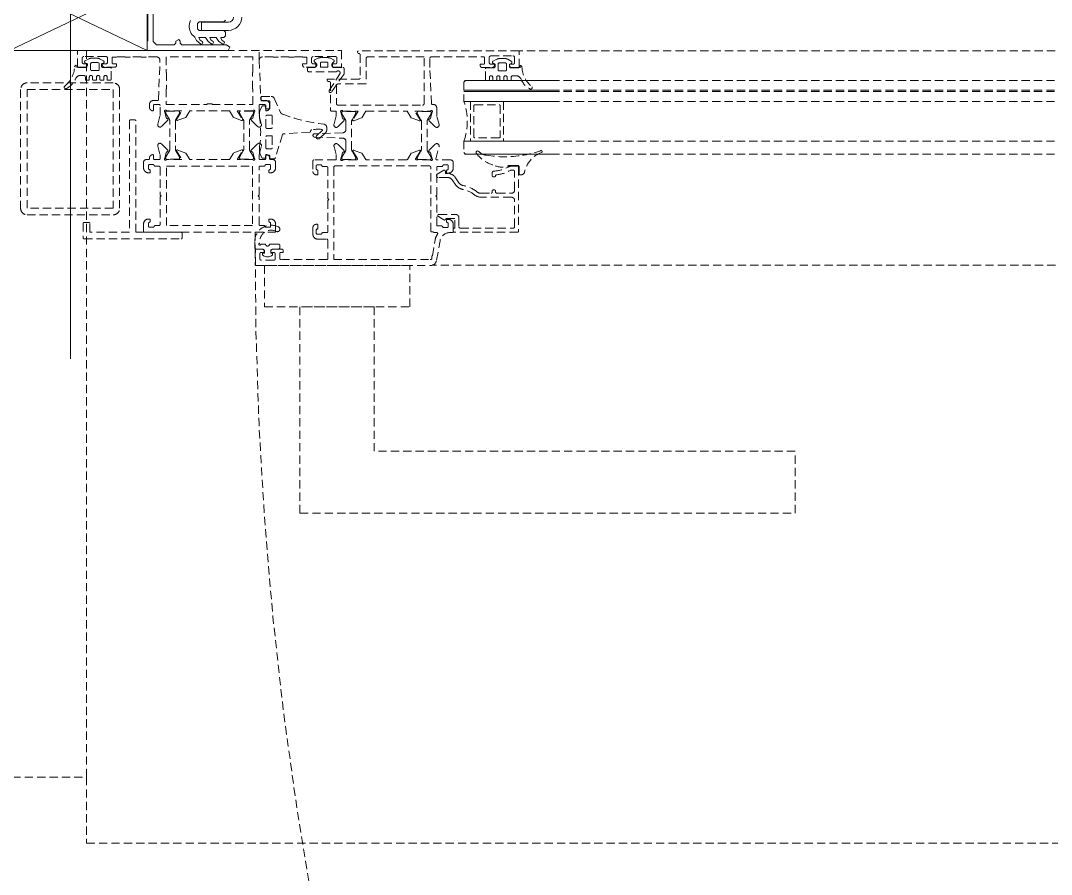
# Model space of a CAD drawing. Extents: x -1457 to 23780, y -2071 to 4205.
# Drawn here: x 3035 to 3066.22, y 2800.05 to 2825.91 of the extents above; entities that cross this region are included whole.
import ezdxf

# ---------------------------------------------------------------- set-up
doc = ezdxf.new("R2010")
doc.units = 0
doc.header["$MEASUREMENT"] = 0
doc.linetypes.add('HIDDEN', pattern=[0.375, 0.25, -0.125])
doc.layers.get('0').update_dxf_attribs({"color": 9, "lineweight": 9})
doc.layers.add('M-TEFRIS2-015', color=129, linetype='Continuous', lineweight=9)

# ---------------------------------------------------------------- blocks, each defined once
blk = doc.blocks.new('audi-pencerekenar-kosebent')
for p, q in [((1.345, 1.999), (1.345, 0)), ((1.365, 0.3), (1.365, 1.3)), ((1.525, 1.2), (1.525, 0.28)), ((2.62, 0.816), (2.613, 0.765)), ((2.613, 0.765), (2.613, 0.714)), ((2.613, 0.714), (2.62, 0.663)), ((2.633, 0.866), (2.62, 0.816)), ((2.62, 0.663), (2.633, 0.614)), ((2.652, 0.913), (2.633, 0.866)), ((2.867, 0.82), (2.917, 0.87)), ((2.867, 0.66), (2.867, 0.82)), ((2.917, 0.61), (2.867, 0.66)), ((2.917, 0.87), (3.667, 0.87)), ((2.985, 0.865), (3.805, 0.865)), ((2.985, 0.615), (2.985, 0.865)), ((3.667, 0.87), (3.717, 0.92)), ((2.205, 0.29), (2.295, 0.34)), ((2.295, 0.34), (2.345, 0.29)), ((2.633, 0.614), (2.652, 0.566)), ((2.652, 0.566), (2.677, 0.522)), ((2.677, 0.522), (2.708, 0.48)), ((2.708, 0.48), (2.743, 0.444)), ((2.743, 0.444), (2.783, 0.412)), ((2.783, 0.412), (2.831, 0.31)), ((2.909, 0.387), (2.918, 0.396)), ((2.946, 0.318), (2.909, 0.387)), ((3.667, 0.61), (2.917, 0.61)), ((2.918, 0.396), (2.933, 0.4)), ((2.933, 0.4), (3.103, 0.4)), ((3.009, 0.276), (2.946, 0.318)), ((2.985, 0.615), (3.805, 0.615)), ((3.103, 0.4), (3.185, 0.274)), ((3.238, 0.385), (3.248, 0.396)), ((3.275, 0.316), (3.238, 0.385)), ((3.248, 0.396), (3.263, 0.4)), ((3.263, 0.4), (3.433, 0.4)), ((3.338, 0.274), (3.275, 0.316)), ((3.433, 0.4), (3.515, 0.274)), ((3.568, 0.386), (3.574, 0.395)), ((3.605, 0.316), (3.568, 0.386)), ((3.574, 0.395), (3.584, 0.4)), ((3.584, 0.4), (3.667, 0.4)), ((3.668, 0.274), (3.605, 0.316)), ((3.717, 0.56), (3.667, 0.61)), ((3.667, 0.4), (3.717, 0.45)), ((3.717, 0.45), (3.717, 0.56)), ((1.345, 0), (1.345, 0.3)), ((1.345, 0.3), (1.365, 0.3)), ((1.365, 0), (1.345, 0)), ((1.625, 0), (1.365, 0)), ((1.525, 0.28), (1.625, 0.18)), ((1.625, 0.18), (2.155, 0.18)), ((1.95, 0), (1.625, 0)), ((3.795, 0), (1.95, 0)), ((2.155, 0.18), (2.205, 0.23)), ((2.205, 0.23), (2.205, 0.29)), ((2.345, 0.29), (2.345, 0.23)), ((2.345, 0.23), (2.395, 0.18)), ((2.395, 0.18), (3.745, 0.18)), ((2.831, 0.31), (2.969, 0.201)), ((2.969, 0.201), (3.002, 0.21)), ((3.002, 0.21), (3.022, 0.251)), ((3.022, 0.251), (3.009, 0.276)), ((3.185, 0.274), (3.298, 0.199)), ((3.298, 0.199), (3.331, 0.208)), ((3.331, 0.208), (3.351, 0.249)), ((3.351, 0.249), (3.338, 0.274)), ((3.515, 0.274), (3.628, 0.199)), ((3.628, 0.199), (3.661, 0.208)), ((3.661, 0.208), (3.681, 0.249)), ((3.681, 0.249), (3.668, 0.274)), ((3.745, 0.18), (3.842, 0.106)), ((3.842, 0.106), (3.795, 0)), ((1.345, 0), (-2.825, 0))]:
    blk.add_line(p, q)
for points in [[(-0.98, 4.568), (-0.98, -9.332)], [(1.345, 1.999), (-2.825, 0)], [(-2.825, 1.999), (1.345, 0)]]:
    blk.add_lwpolyline(points)
for radius in [0.15, 0.4]:
    blk.add_arc((3.805, 1.015), radius, 270, 0)

msp = doc.modelspace()

# ---------------------------------------------------------------- linework, layer by layer
at = {"layer": 'M-TEFRIS2-015', "linetype": 'HIDDEN', "lineweight": 0}
for p, q in [((3042.228, 2824.705), (3042.228, 2825.001)), ((3147.337, 2824.99), (3050.095, 2824.99)), ((3048.429, 2824.05), (3048.479, 2824.1)), ((3048.429, 2824.05), (3048.429, 2823.462)), ((3048.447, 2824.1), (3145.537, 2824.1)), ((3051.204, 2824.1), (3048.479, 2824.1)), ((3051.204, 2823.8), (3048.429, 2823.8)), ((3051.204, 2823.762), (3048.429, 2823.762)), ((3048.447, 2823.8), (3145.537, 2823.8)), ((3048.447, 2823.762), (3145.537, 2823.762)), ((3051.204, 2823.462), (3048.429, 2823.462)), ((3048.447, 2823.462), (3145.537, 2823.462)), ((3048.629, 2823.462), (3048.629, 2822.262)), ((3049.629, 2823.462), (3049.629, 2822.262)), ((3051.204, 2822.262), (3048.429, 2822.262)), ((3048.429, 2822.262), (3048.429, 2821.912)), ((3048.447, 2822.262), (3146.227, 2822.262)), ((3048.429, 2821.912), (3048.479, 2821.862)), ((3048.447, 2821.862), (3146.227, 2821.862)), ((3051.204, 2821.862), (3048.479, 2821.862)), ((3051.204, 2821.862), (3048.936, 2821.862)), ((3147.35, 2818.5), (3047.468, 2818.5))]:
    msp.add_line(p, q, dxfattribs=at)
for points in [[(2908, 2820.225), (2908, 2803), (3037, 2803), (3037, 2825)], [(3042.388, 2818.49), (3042.388, 2817.24), (3046.788, 2817.24), (3046.788, 2818.49), (3042.388, 2818.49)], [(3043.463, 2817.24), (3043.463, 2810.99), (3058.463, 2810.99), (3058.463, 2812.865), (3045.713, 2812.865), (3045.713, 2812.865), (3045.713, 2817.24), (3043.463, 2817.24)], [(3037, 2803), (3037, 2801), (3158, 2801), (3158, 2803)]]:
    msp.add_lwpolyline(points, dxfattribs=at)
for points in [[(3043.544, 2824.8), (3043.544, 2824.81), (3043.278, 2824.81), (3043.278, 2824.8), (3043.128, 2824.8), (3043.128, 2824.81), (3042.798, 2824.81), (3042.798, 2824.8), (3042.648, 2824.8), (3042.648, 2824.81), (3042.328, 2824.81, 0.425337), (3042.228, 2824.706), (3042.273, 2823.519, 0.403083), (3042.303, 2823.49), (3042.424, 2823.49, -0.414214), (3042.544, 2823.37), (3042.544, 2823.28, -0.414214), (3042.444, 2823.18), (3042.434, 2823.18, -0.414214), (3042.424, 2823.19), (3042.424, 2823.34, 0.414214), (3042.394, 2823.37), (3042.254, 2823.37, 0.414214), (3042.224, 2823.34), (3042.224, 2823.035), (3042.294, 2822.774, -0.700084), (3042.186, 2822.698), (3042.168, 2822.711), (3041.997, 2822.884, -0.607471), (3042.013, 2822.944, 0.283637), (3042.036, 2822.966), (3042.085, 2823.15, 1.229391), (3042.035, 2823.18), (3041.56, 2823.18), (3041.723, 2822.914, -0.859449), (3041.693, 2822.888), (3041.448, 2822.98), (3041.326, 2823.18), (3040.123, 2823.18), (3040.001, 2822.98), (3039.756, 2822.888, -0.859449), (3039.726, 2822.914), (3039.888, 2823.18), (3039.414, 2823.18, 1.229391), (3039.364, 2823.15), (3039.413, 2822.966, 0.283637), (3039.436, 2822.944, -0.607471), (3039.451, 2822.884), (3039.28, 2822.711), (3039.262, 2822.698, -0.700084), (3039.155, 2822.774), (3039.224, 2823.035), (3039.224, 2823.34, 0.414214), (3039.194, 2823.37), (3039.054, 2823.37, 0.414214), (3039.024, 2823.34), (3039.024, 2823.19, -0.414214), (3039.014, 2823.18), (3039.004, 2823.18, -0.414214), (3038.904, 2823.28), (3038.904, 2823.37, -0.414214), (3039.024, 2823.49), (3039.146, 2823.49, 0.403083), (3039.176, 2823.519), (3039.22, 2824.706, 0.425337), (3039.121, 2824.81), (3038.801, 2824.81), (3038.801, 2824.8), (3038.651, 2824.8), (3038.651, 2824.81), (3038.321, 2824.81), (3038.321, 2824.8), (3038.171, 2824.8), (3038.171, 2824.81), (3037.904, 2824.81), (3037.904, 2824.8), (3037.774, 2824.8), (3037.774, 2824.63, 0.414214), (3037.804, 2824.6), (3037.904, 2824.6), (3037.904, 2824.55, -0.414214), (3037.854, 2824.5), (3037.544, 2824.5, -0.414214), (3037.474, 2824.57), (3037.474, 2824.59, -0.414214), (3037.484, 2824.6), (3037.584, 2824.6, 0.414214), (3037.634, 2824.65), (3037.634, 2824.77, 0.414214), (3037.584, 2824.82), (3036.914, 2824.82, 0.414214), (3036.864, 2824.77), (3036.864, 2824.65, 0.414214), (3036.914, 2824.6), (3037.014, 2824.6, -0.414214), (3037.024, 2824.59), (3037.024, 2824.57, -0.414214), (3036.954, 2824.5), (3036.734, 2824.5, -0.414214), (3036.724, 2824.51), (3036.724, 2824.99, -0.414214), (3036.734, 2825), (3044.714, 2825, -0.414214), (3044.724, 2824.99), (3044.724, 2824.51, -0.414214), (3044.714, 2824.5), (3044.494, 2824.5, -0.414214), (3044.424, 2824.57), (3044.424, 2824.59, -0.414214), (3044.434, 2824.6), (3044.534, 2824.6, 0.414214), (3044.584, 2824.65), (3044.584, 2824.77, 0.414214), (3044.534, 2824.82), (3043.864, 2824.82, 0.414214), (3043.814, 2824.77), (3043.814, 2824.65, 0.414214), (3043.864, 2824.6), (3043.964, 2824.6, -0.414214), (3043.974, 2824.59), (3043.974, 2824.57, -0.414214), (3043.904, 2824.5), (3043.594, 2824.5, -0.414214), (3043.544, 2824.55), (3043.544, 2824.6), (3043.644, 2824.6, 0.414214), (3043.674, 2824.63), (3043.674, 2824.8)], [(3037.146, 2824.635, 0.359904), (3037.121, 2824.605), (3037.121, 2824.429, 0.414214), (3037.151, 2824.399), (3037.351, 2824.399, 0.414214), (3037.381, 2824.429), (3037.381, 2824.605, 0.359904), (3037.357, 2824.635, 0.094739)], [(3043.91, 2824.493, 0.414214), (3043.945, 2824.528), (3043.945, 2824.608, 0.186103), (3043.941, 2824.619), (3043.901, 2824.661, -0.501687), (3043.911, 2824.724), (3044, 2824.769, -0.118551), (3044.08, 2824.788), (3044.31, 2824.788, -0.118551), (3044.389, 2824.769), (3044.478, 2824.724, -0.501687), (3044.489, 2824.661), (3044.449, 2824.619, 0.186103), (3044.445, 2824.608), (3044.445, 2824.528, 0.414214), (3044.48, 2824.493), (3044.76, 2824.493, -0.414214), (3044.8, 2824.453), (3044.8, 2824.308, -0.176484), (3044.788, 2824.276), (3044.415, 2823.743, -0.940455), (3044.351, 2823.79), (3044.669, 2824.295, 0.992608), (3044.569, 2824.361), (3043.73, 2824.361, -0.414214), (3043.69, 2824.401), (3043.69, 2824.453, -0.414214), (3043.73, 2824.493)], [(3044.105, 2824.498, -0.414214), (3044.08, 2824.523), (3044.08, 2824.623, -0.414214), (3044.105, 2824.648), (3044.285, 2824.648, -0.414214), (3044.31, 2824.623), (3044.31, 2824.523, -0.414214), (3044.285, 2824.498)], [(3045.455, 2823.99), (3044.615, 2823.99, 0.414214), (3044.565, 2823.94), (3044.565, 2823.4, 0.414214), (3044.615, 2823.35), (3047.175, 2823.35, 0.414214), (3047.225, 2823.4), (3047.225, 2824.81), (3045.515, 2824.81, 0.414214), (3045.465, 2824.76), (3045.465, 2824, -0.414214)], [(3049.698, 2824.624, -0.359904), (3049.722, 2824.595), (3049.722, 2824.419, -0.414214), (3049.692, 2824.389), (3049.492, 2824.389, -0.414214), (3049.462, 2824.419), (3049.462, 2824.595, -0.359904), (3049.486, 2824.624, -0.094739)], [(3035, 2820.225, 0.414214), (3035.2, 2820.025), (3037.8, 2820.025, 0.414214), (3038, 2820.225), (3038, 2823.825, 0.414214), (3037.8, 2824.025), (3035.2, 2824.025, 0.414214), (3035, 2823.825)], [(3039.689, 2822.018, 0.131652), (3039.702, 2821.968), (3039.81, 2821.782, -0.131652), (3039.814, 2821.767), (3039.814, 2821.741, -0.414214), (3039.784, 2821.711), (3039.424, 2821.711, -0.414214), (3039.394, 2821.741), (3039.394, 2821.767, -0.131652), (3039.398, 2821.782), (3039.506, 2821.968, 0.131652), (3039.519, 2822.018), (3039.519, 2822.865, 0.131652), (3039.506, 2822.915), (3039.398, 2823.101, -0.131652), (3039.394, 2823.116), (3039.394, 2823.141, -0.414214), (3039.424, 2823.171), (3039.784, 2823.171, -0.414214), (3039.814, 2823.141), (3039.814, 2823.116, -0.131652), (3039.81, 2823.101), (3039.702, 2822.915, 0.131652), (3039.689, 2822.865)], [(3041.76, 2822.018, -0.131652), (3041.746, 2821.968), (3041.639, 2821.782, 0.131652), (3041.635, 2821.767), (3041.635, 2821.741, 0.414214), (3041.665, 2821.711), (3042.025, 2821.711, 0.414214), (3042.055, 2821.741), (3042.055, 2821.767, 0.131652), (3042.051, 2821.782), (3041.943, 2821.968, -0.131652), (3041.93, 2822.018), (3041.93, 2822.865, -0.131652), (3041.943, 2822.915), (3042.051, 2823.101, 0.131652), (3042.055, 2823.116), (3042.055, 2823.141, 0.414214), (3042.025, 2823.171), (3041.665, 2823.171, 0.414214), (3041.635, 2823.141), (3041.635, 2823.116, 0.131652), (3041.639, 2823.101), (3041.746, 2822.915, -0.131652), (3041.76, 2822.865)], [(3044.759, 2822.349, -0.403142), (3044.855, 2822.249), (3044.855, 2822.008, -0.131652), (3044.842, 2821.958), (3044.734, 2821.772, 0.131652), (3044.73, 2821.757), (3044.73, 2821.732, 0.414214), (3044.76, 2821.702), (3045.12, 2821.702, 0.414214), (3045.15, 2821.732), (3045.15, 2821.757, 0.131652), (3045.146, 2821.772), (3045.039, 2821.958, -0.131652), (3045.025, 2822.008), (3045.025, 2822.855, -0.131652), (3045.039, 2822.905), (3045.146, 2823.091, 0.131652), (3045.15, 2823.106), (3045.15, 2823.132, 0.414214), (3045.12, 2823.162), (3044.76, 2823.162, 0.414214), (3044.73, 2823.132), (3044.73, 2823.106, 0.131652), (3044.734, 2823.091), (3044.842, 2822.905, -0.131652), (3044.855, 2822.855), (3044.855, 2822.614, -0.403142), (3044.759, 2822.514), (3043.903, 2822.481, 0.962756), (3043.903, 2822.382)], [(3047.325, 2822.905), (3047.433, 2823.091, 0.131652), (3047.437, 2823.106), (3047.437, 2823.132, 0.414214), (3047.407, 2823.162), (3047.047, 2823.162, 0.414214), (3047.017, 2823.132), (3047.017, 2823.106, 0.131652), (3047.021, 2823.091), (3047.128, 2822.905, -0.131652), (3047.142, 2822.855), (3047.142, 2822.008, -0.131652), (3047.128, 2821.958), (3047.021, 2821.772, 0.131652), (3047.017, 2821.757), (3047.017, 2821.732, 0.414214), (3047.047, 2821.702), (3047.407, 2821.702, 0.414214), (3047.437, 2821.732), (3047.437, 2821.757, 0.131652), (3047.433, 2821.772), (3047.325, 2821.958, -0.131652), (3047.312, 2822.008), (3047.312, 2822.855, -0.131652)], [(3048.729, 2823.332, -0.414214), (3048.759, 2823.362), (3049.499, 2823.362, -0.414214), (3049.529, 2823.332), (3049.529, 2822.392, -0.414214), (3049.499, 2822.362), (3048.759, 2822.362, -0.414214), (3048.729, 2822.392)], [(3039.895, 2819.33), (3039.895, 2819.47, 0.414214), (3039.865, 2819.5), (3038.495, 2819.5), (3038.495, 2822.87, 0.414214), (3038.465, 2822.9), (3038.325, 2822.9, 0.414214), (3038.295, 2822.87), (3038.295, 2819.5), (3037.095, 2819.5), (3037.095, 2819.77, 0.414214), (3037.065, 2819.8), (3036.925, 2819.8, 0.414214), (3036.895, 2819.77), (3036.895, 2819.33, 0.414214), (3036.925, 2819.3), (3039.865, 2819.3, 0.414214)], [(3042.622, 2822.675, -0.414214), (3042.592, 2822.645), (3042.462, 2822.645, -0.414214), (3042.432, 2822.675), (3042.432, 2823.015, -0.414214), (3042.462, 2823.045), (3042.592, 2823.045, -0.414214), (3042.622, 2823.015)], [(3047.756, 2821.49, 0.365977), (3047.786, 2821.515, -0.365977), (3047.815, 2821.54), (3047.925, 2821.54, -0.414214), (3047.955, 2821.51), (3047.955, 2821.42, -0.365977), (3047.93, 2821.39, 0.366034), (3047.905, 2821.361), (3047.905, 2821.3, 0.414214), (3047.915, 2821.29), (3047.955, 2821.29, 0.414214), (3048.105, 2821.44), (3048.105, 2821.61, 0.414214), (3048.025, 2821.69), (3047.605, 2821.69, -0.493043), (3047.576, 2821.728), (3047.675, 2822.096, 0.700084), (3047.567, 2822.172), (3047.549, 2822.159), (3047.378, 2821.986, 0.607471), (3047.394, 2821.926, -0.283637), (3047.417, 2821.904), (3047.466, 2821.72, -1.229391), (3047.416, 2821.69), (3046.995, 2821.69, -0.585524), (3046.969, 2821.736), (3047.103, 2821.955, 0.713664), (3047.079, 2821.984), (3046.829, 2821.89), (3046.716, 2821.704, -0.261412), (3046.69, 2821.69), (3045.479, 2821.69, -0.261412), (3045.453, 2821.704), (3045.34, 2821.89), (3045.09, 2821.984, 0.713664), (3045.066, 2821.955), (3045.2, 2821.736, -0.585524), (3045.174, 2821.69), (3044.753, 2821.69, -1.229391), (3044.703, 2821.72), (3044.752, 2821.904, -0.283637), (3044.775, 2821.926, 0.607471), (3044.791, 2821.986), (3044.62, 2822.159), (3044.602, 2822.172, 0.700084), (3044.494, 2822.096), (3044.564, 2821.835), (3044.564, 2821.72, -0.414214), (3044.534, 2821.69), (3043.885, 2821.69, 0.414214), (3043.855, 2821.66), (3043.855, 2821.34, 0.414222), (3043.955, 2821.24), (3043.995, 2821.24, 0.414214), (3044.005, 2821.25), (3044.005, 2821.361, 0.366034), (3043.98, 2821.39, -0.365977), (3043.955, 2821.42), (3043.955, 2821.51, -0.414214), (3043.985, 2821.54), (3044.095, 2821.54, -0.365977), (3044.125, 2821.515, 0.365977), (3044.154, 2821.49), (3044.275, 2821.49, -0.414214), (3044.305, 2821.46), (3044.305, 2820.52), (3044.335, 2820.49), (3044.305, 2820.46), (3044.305, 2819.52, -0.414214), (3044.275, 2819.49), (3044.154, 2819.49, 0.365977), (3044.125, 2819.465, -0.365977), (3044.095, 2819.44), (3043.985, 2819.44, -0.414214), (3043.955, 2819.47), (3043.955, 2819.56, -0.365977), (3043.98, 2819.59, 0.366034), (3044.005, 2819.619), (3044.005, 2819.73, 0.414214), (3043.995, 2819.74), (3043.955, 2819.74, 0.414214), (3043.855, 2819.64), (3043.855, 2819.44, 0.414214), (3044.005, 2819.29), (3044.275, 2819.29, -0.414214), (3044.305, 2819.26), (3044.305, 2818.7, -0.414214), (3044.275, 2818.67), (3042.885, 2818.67, -0.414214), (3042.855, 2818.7), (3042.855, 2818.86, -0.414214), (3042.885, 2818.89), (3042.955, 2818.89), (3042.955, 2818.94, 0.414214), (3042.905, 2818.99), (3042.65, 2818.99, 0.414214), (3042.58, 2818.92), (3042.58, 2818.9, 0.414214), (3042.59, 2818.89), (3042.665, 2818.89, -0.414214), (3042.715, 2818.84), (3042.715, 2818.7, -0.414214), (3042.665, 2818.65), (3042.295, 2818.65, -0.414214), (3042.245, 2818.7), (3042.245, 2818.84, -0.414214), (3042.295, 2818.89), (3042.37, 2818.89, 0.414214), (3042.38, 2818.9), (3042.38, 2818.92, 0.414214), (3042.31, 2818.99), (3042.135, 2818.99, 0.414214), (3042.105, 2818.96), (3042.105, 2818.52, 0.414214), (3042.135, 2818.49), (3047.405, 2818.49, 0.363975), (3047.602, 2818.655), (3047.706, 2819.242, -0.36397), (3048.001, 2819.49), (3048.075, 2819.49, 0.414214), (3048.105, 2819.52), (3048.105, 2819.74, 0.414214), (3047.955, 2819.89), (3047.915, 2819.89, 0.414214), (3047.905, 2819.88), (3047.905, 2819.819, 0.366034), (3047.93, 2819.79, -0.365977), (3047.955, 2819.76), (3047.955, 2819.67, -0.414214), (3047.925, 2819.64), (3047.815, 2819.64, -0.365977), (3047.786, 2819.665, 0.365977), (3047.756, 2819.69), (3047.635, 2819.69, -0.414214), (3047.605, 2819.72), (3047.605, 2820.56), (3047.575, 2820.59), (3047.605, 2820.62), (3047.605, 2821.46, -0.414214), (3047.635, 2821.49)], [(3042.622, 2822.055, -0.414214), (3042.592, 2822.025), (3042.462, 2822.025, -0.414214), (3042.432, 2822.055), (3042.432, 2822.395, -0.414214), (3042.462, 2822.425), (3042.592, 2822.425, -0.414214), (3042.622, 2822.395)], [(3050.099, 2821.491), (3050.099, 2821.271, 0.414214), (3050.129, 2821.241), (3050.167, 2821.241, 0.356389), (3050.265, 2821.321, -0.262181), (3050.779, 2821.914, 0.316752), (3050.799, 2821.943, 0.499585), (3050.761, 2821.971, -0.048291), (3050.206, 2821.83, -0.086497), (3049.107, 2821.833, -0.16681), (3048.879, 2821.945, 0.169383), (3048.858, 2821.959), (3048.845, 2821.961, 0.513067), (3048.798, 2821.895, 0.159858), (3049.373, 2821.515, 0.178819), (3049.74, 2821.497), (3049.759, 2821.508, -0.13005), (3049.808, 2821.521), (3050.069, 2821.521, -0.414214)], [(3047.404, 2818.67, 0.207097), (3047.455, 2818.692), (3047.455, 2818.79), (3047.474, 2818.79), (3047.558, 2819.268, -0.106114), (3047.629, 2819.443, 0.602221), (3047.604, 2819.49), (3047.555, 2819.49, -0.162278), (3047.495, 2819.51), (3047.455, 2819.51, -0.414214), (3047.425, 2819.54), (3047.425, 2821.46, 0.414214), (3047.375, 2821.51), (3044.535, 2821.51, 0.414214), (3044.485, 2821.46), (3044.485, 2818.67)], [(3049.286, 2820.71), (3049.286, 2820.75, -0.414214), (3049.316, 2820.78), (3049.356, 2820.78, -0.414214), (3049.386, 2820.75), (3049.386, 2820.73, 0.414214), (3049.436, 2820.68), (3049.866, 2820.68, 0.414214), (3049.966, 2820.78), (3049.966, 2821.33, 0.414214), (3049.916, 2821.38), (3049.864, 2821.38, 0.127567), (3049.83, 2821.371, -0.09888), (3049.413, 2821.237, 0.367727), (3049.386, 2821.209, -0.399482), (3049.356, 2821.18), (3049.316, 2821.18, -0.414214), (3049.286, 2821.21), (3049.286, 2821.301, -0.400329), (3049.334, 2821.351, 0.114933), (3049.77, 2821.475, -0.127017), (3049.867, 2821.5), (3050.056, 2821.5, -0.414214), (3050.086, 2821.47), (3050.086, 2819.53, -0.414214), (3050.056, 2819.5), (3048.136, 2819.5, -0.414214), (3048.106, 2819.53), (3048.106, 2819.59, -0.414214), (3048.136, 2819.62), (3048.156, 2819.62), (3048.156, 2819.92), (3047.886, 2819.92), (3047.866, 2819.885, -0.414214), (3047.825, 2819.874), (3047.654, 2819.973, -0.767327), (3047.672, 2820.04), (3048.176, 2820.04, -0.414214), (3048.276, 2819.94), (3048.276, 2819.67, 0.414214), (3048.326, 2819.62), (3049.916, 2819.62, 0.414214), (3049.966, 2819.67), (3049.966, 2820.46, 0.414214), (3049.866, 2820.56), (3048.952, 2820.56, -0.172094), (3048.751, 2820.632, 0.126051), (3048.39, 2820.798, -0.197455), (3048.185, 2820.929), (3048.077, 2821.083, 0.244698), (3047.93, 2821.16), (3047.651, 2821.16, -0.767327), (3047.623, 2821.262), (3047.821, 2821.376, -0.57735), (3047.866, 2821.35), (3047.866, 2821.28), (3047.93, 2821.28, -0.244698), (3048.176, 2821.152), (3048.278, 2820.998, 0.197455), (3048.406, 2820.916, -0.126051), (3048.821, 2820.725, 0.178336), (3048.952, 2820.68), (3049.256, 2820.68, 0.414214)], [(3042.325, 2818.87), (3042.385, 2818.87), (3042.385, 2818.95, 0.236068), (3042.305, 2818.99), (3042.141, 2818.99, -0.414214), (3042.091, 2819.04), (3042.091, 2819.212, -0.557109), (3042.814, 2819.659, -0.284432), (3042.855, 2819.592, -0.557109), (3042.747, 2819.525, 0.59685), (3042.243, 2819.17, 2.161979), (3042.278, 2819.14), (3042.42, 2819.14, 1), (3042.54, 2819.14), (3042.805, 2819.14, -0.414214), (3042.855, 2819.09), (3042.855, 2819.04, -0.414214), (3042.805, 2818.99), (3042.655, 2818.99, 0.236068), (3042.575, 2818.95), (3042.575, 2818.87), (3042.635, 2818.87), (3042.635, 2818.837, -0.323522), (3042.601, 2818.789), (3042.508, 2818.758, -0.019238), (3042.5, 2818.756), (3042.46, 2818.756, -0.019238), (3042.453, 2818.758), (3042.359, 2818.789, -0.323522), (3042.325, 2818.837)]]:
    msp.add_lwpolyline(points, format="xyb", close=True, dxfattribs=at)
for points in [[(3047.485, 2823.368, -0.459137), (3047.449, 2823.396), (3047.395, 2824.49), (3047.395, 2824.76, -0.414214), (3047.445, 2824.81), (3049.025, 2824.81, -0.414214), (3049.055, 2824.78), (3049.055, 2824.62, -0.414214), (3049.025, 2824.59), (3048.925, 2824.59), (3048.925, 2824.54, 0.414214), (3048.975, 2824.49), (3049.285, 2824.49, 0.414214), (3049.355, 2824.56), (3049.355, 2824.58, 0.414214), (3049.345, 2824.59), (3049.245, 2824.59, -0.414214), (3049.195, 2824.64), (3049.195, 2824.79, -0.414214), (3049.245, 2824.84), (3049.915, 2824.84, -0.414214), (3049.965, 2824.79), (3049.965, 2824.64, -0.414214), (3049.915, 2824.59), (3049.815, 2824.59, 0.414214), (3049.805, 2824.58), (3049.805, 2824.56, 0.414214), (3049.875, 2824.49), (3050.095, 2824.49, 0.414214), (3050.105, 2824.5), (3050.105, 2824.98, 0.414214), (3050.095, 2824.99), (3045.23, 2824.99, 0.535184), (3045.207, 2824.955), (3045.225, 2824.912), (3045.255, 2824.912, -0.414214), (3045.285, 2824.882), (3045.285, 2824.17, -0.414214), (3045.255, 2824.14), (3044.31, 2824.14, 0.535184), (3044.287, 2824.105), (3044.297, 2824.08, 0.302776), (3044.325, 2824.062), (3044.355, 2824.062, -0.414214), (3044.385, 2824.032), (3044.385, 2823.2, 0.414214), (3044.415, 2823.17), (3044.534, 2823.17, -0.414214), (3044.564, 2823.14), (3044.564, 2823.025), (3044.494, 2822.764, 0.700084), (3044.602, 2822.688), (3044.62, 2822.701), (3044.791, 2822.874, 0.607471), (3044.775, 2822.934, -0.283637), (3044.752, 2822.956), (3044.703, 2823.14, -1.229391), (3044.753, 2823.17), (3045.228, 2823.17), (3045.065, 2822.904, 0.859449), (3045.095, 2822.878), (3045.34, 2822.97), (3045.462, 2823.17), (3046.707, 2823.17), (3046.829, 2822.97), (3047.074, 2822.878, 0.859449), (3047.104, 2822.904), (3046.941, 2823.17), (3047.416, 2823.17, -1.229391), (3047.466, 2823.14), (3047.417, 2822.956, -0.283637), (3047.394, 2822.934, 0.607471), (3047.378, 2822.874), (3047.549, 2822.701), (3047.567, 2822.688, 0.700084), (3047.675, 2822.764), (3047.605, 2823.025), (3047.605, 2823.27, 0.474196), (3047.485, 2823.368)], [(3036.635, 2824.51, -0.220745), (3036.326, 2823.917, 0.651907), (3036.382, 2823.848, 0.176952), (3036.673, 2824.163, -0.281357), (3036.817, 2824.251), (3036.897, 2824.251), (3036.911, 2824.251), (3036.918, 2824.251), (3036.926, 2824.249), (3036.933, 2824.246), (3036.94, 2824.242), (3036.946, 2824.237), (3036.952, 2824.23), (3036.956, 2824.223), (3036.959, 2824.216), (3036.961, 2824.201), (3036.961, 2824.125), (3036.961, 2824.122), (3036.962, 2824.12), (3036.963, 2824.117), (3036.965, 2824.114), (3036.967, 2824.111), (3036.97, 2824.109), (3036.972, 2824.107), (3036.975, 2824.106), (3036.981, 2824.105), (3037.061, 2824.105), (3037.064, 2824.106), (3037.067, 2824.106), (3037.07, 2824.107), (3037.073, 2824.109), (3037.075, 2824.111), (3037.077, 2824.114), (3037.079, 2824.117), (3037.08, 2824.12), (3037.081, 2824.125), (3037.081, 2824.201), (3037.082, 2824.208), (3037.083, 2824.216), (3037.086, 2824.223), (3037.09, 2824.23), (3037.096, 2824.237), (3037.102, 2824.242), (3037.109, 2824.246), (3037.116, 2824.249), (3037.131, 2824.251), (3037.138, 2824.251), (3037.146, 2824.249), (3037.153, 2824.246), (3037.16, 2824.242), (3037.166, 2824.237), (3037.172, 2824.23), (3037.176, 2824.223), (3037.179, 2824.216), (3037.181, 2824.201), (3037.181, 2824.125), (3037.181, 2824.122), (3037.182, 2824.12), (3037.183, 2824.117), (3037.185, 2824.114), (3037.187, 2824.111), (3037.19, 2824.109), (3037.192, 2824.107), (3037.195, 2824.106), (3037.201, 2824.105), (3037.281, 2824.105), (3037.284, 2824.106), (3037.287, 2824.106), (3037.29, 2824.107), (3037.293, 2824.109), (3037.295, 2824.111), (3037.297, 2824.114), (3037.299, 2824.117), (3037.3, 2824.12), (3037.301, 2824.125), (3037.301, 2824.201), (3037.302, 2824.208), (3037.303, 2824.216), (3037.306, 2824.223), (3037.31, 2824.23), (3037.316, 2824.237), (3037.322, 2824.242), (3037.329, 2824.246), (3037.336, 2824.249), (3037.351, 2824.251), (3037.358, 2824.251), (3037.366, 2824.249), (3037.373, 2824.246), (3037.38, 2824.242), (3037.386, 2824.237), (3037.392, 2824.23), (3037.396, 2824.223), (3037.399, 2824.216), (3037.401, 2824.201), (3037.401, 2824.125), (3037.401, 2824.122), (3037.402, 2824.12), (3037.403, 2824.117), (3037.405, 2824.114), (3037.407, 2824.111), (3037.41, 2824.109), (3037.412, 2824.107), (3037.415, 2824.106), (3037.421, 2824.105), (3037.501, 2824.105), (3037.504, 2824.106), (3037.507, 2824.106), (3037.51, 2824.107), (3037.513, 2824.109), (3037.515, 2824.111), (3037.517, 2824.114), (3037.519, 2824.117), (3037.52, 2824.12), (3037.521, 2824.125), (3037.521, 2824.201), (3037.522, 2824.208), (3037.523, 2824.216), (3037.526, 2824.223), (3037.53, 2824.23), (3037.536, 2824.237), (3037.542, 2824.242), (3037.549, 2824.246), (3037.556, 2824.249), (3037.571, 2824.251), (3037.578, 2824.251), (3037.586, 2824.249), (3037.593, 2824.246), (3037.6, 2824.242), (3037.606, 2824.237), (3037.612, 2824.23), (3037.616, 2824.223), (3037.619, 2824.216), (3037.621, 2824.201), (3037.621, 2824.125), (3037.621, 2824.122), (3037.622, 2824.12), (3037.623, 2824.117), (3037.625, 2824.114), (3037.627, 2824.111), (3037.629, 2824.109), (3037.632, 2824.107), (3037.635, 2824.106), (3037.641, 2824.105), (3037.721, 2824.105), (3037.724, 2824.106), (3037.727, 2824.106), (3037.73, 2824.107), (3037.733, 2824.109), (3037.735, 2824.111), (3037.737, 2824.114), (3037.739, 2824.117), (3037.74, 2824.119), (3037.741, 2824.125), (3037.741, 2824.463, 0.414214), (3037.711, 2824.493), (3037.48, 2824.493, -0.414214), (3037.45, 2824.523), (3037.45, 2824.588, -0.291535), (3037.462, 2824.606), (3037.51, 2824.627, 0.613042), (3037.512, 2824.689), (3037.393, 2824.752, 0.127095), (3037.33, 2824.768), (3037.13, 2824.768, 0.127095), (3037.067, 2824.752), (3036.959, 2824.695, 0.585233), (3036.958, 2824.625), (3037.006, 2824.601, -0.167811), (3037.01, 2824.588), (3037.01, 2824.523, -0.414214), (3036.98, 2824.493), (3036.685, 2824.493), (3036.685, 2824.557, 0.394677), (3036.635, 2824.51)], [(3050.187, 2824.5, 0.220745), (3050.496, 2823.906, -0.651907), (3050.44, 2823.837, -0.176952), (3050.149, 2824.152, 0.281357), (3050.005, 2824.241), (3049.925, 2824.241), (3049.911, 2824.241), (3049.904, 2824.24), (3049.896, 2824.238), (3049.889, 2824.235), (3049.882, 2824.231), (3049.875, 2824.226), (3049.87, 2824.22), (3049.866, 2824.213), (3049.863, 2824.205), (3049.861, 2824.191), (3049.861, 2824.115), (3049.861, 2824.112), (3049.86, 2824.109), (3049.859, 2824.106), (3049.857, 2824.103), (3049.855, 2824.101), (3049.852, 2824.098), (3049.85, 2824.097), (3049.847, 2824.096), (3049.841, 2824.095), (3049.761, 2824.095), (3049.758, 2824.095), (3049.755, 2824.096), (3049.752, 2824.097), (3049.749, 2824.098), (3049.747, 2824.101), (3049.745, 2824.103), (3049.743, 2824.106), (3049.742, 2824.109), (3049.741, 2824.115), (3049.741, 2824.191), (3049.74, 2824.198), (3049.739, 2824.205), (3049.736, 2824.213), (3049.732, 2824.22), (3049.726, 2824.226), (3049.72, 2824.231), (3049.713, 2824.235), (3049.706, 2824.238), (3049.691, 2824.241), (3049.684, 2824.24), (3049.676, 2824.238), (3049.669, 2824.235), (3049.662, 2824.231), (3049.655, 2824.226), (3049.65, 2824.22), (3049.646, 2824.213), (3049.643, 2824.205), (3049.641, 2824.191), (3049.641, 2824.115), (3049.641, 2824.112), (3049.64, 2824.109), (3049.639, 2824.106), (3049.637, 2824.103), (3049.635, 2824.101), (3049.632, 2824.098), (3049.63, 2824.097), (3049.627, 2824.096), (3049.621, 2824.095), (3049.541, 2824.095), (3049.538, 2824.095), (3049.535, 2824.096), (3049.532, 2824.097), (3049.529, 2824.098), (3049.527, 2824.101), (3049.525, 2824.103), (3049.523, 2824.106), (3049.522, 2824.109), (3049.521, 2824.115), (3049.521, 2824.191), (3049.52, 2824.198), (3049.519, 2824.205), (3049.516, 2824.213), (3049.512, 2824.22), (3049.506, 2824.226), (3049.5, 2824.231), (3049.493, 2824.235), (3049.486, 2824.238), (3049.471, 2824.241), (3049.464, 2824.24), (3049.456, 2824.238), (3049.449, 2824.235), (3049.442, 2824.231), (3049.435, 2824.226), (3049.43, 2824.22), (3049.426, 2824.213), (3049.423, 2824.205), (3049.421, 2824.191), (3049.421, 2824.115), (3049.421, 2824.112), (3049.42, 2824.109), (3049.419, 2824.106), (3049.417, 2824.103), (3049.415, 2824.101), (3049.412, 2824.098), (3049.41, 2824.097), (3049.407, 2824.096), (3049.401, 2824.095), (3049.321, 2824.095), (3049.318, 2824.095), (3049.315, 2824.096), (3049.312, 2824.097), (3049.309, 2824.098), (3049.307, 2824.101), (3049.305, 2824.103), (3049.303, 2824.106), (3049.302, 2824.109), (3049.301, 2824.115), (3049.301, 2824.191), (3049.3, 2824.198), (3049.299, 2824.205), (3049.296, 2824.213), (3049.292, 2824.22), (3049.286, 2824.226), (3049.28, 2824.231), (3049.273, 2824.235), (3049.266, 2824.238), (3049.251, 2824.241), (3049.244, 2824.24), (3049.236, 2824.238), (3049.229, 2824.235), (3049.222, 2824.231), (3049.215, 2824.226), (3049.21, 2824.22), (3049.206, 2824.213), (3049.203, 2824.205), (3049.201, 2824.191), (3049.201, 2824.115), (3049.201, 2824.112), (3049.2, 2824.109), (3049.199, 2824.106), (3049.197, 2824.103), (3049.195, 2824.101), (3049.192, 2824.098), (3049.19, 2824.097), (3049.187, 2824.096), (3049.181, 2824.095), (3049.101, 2824.095), (3049.098, 2824.095), (3049.095, 2824.096), (3049.092, 2824.097), (3049.089, 2824.098), (3049.087, 2824.101), (3049.085, 2824.103), (3049.083, 2824.106), (3049.082, 2824.109), (3049.081, 2824.115), (3049.081, 2824.453, -0.414214), (3049.111, 2824.483), (3049.342, 2824.483, 0.414214), (3049.372, 2824.513), (3049.372, 2824.578, 0.291535), (3049.36, 2824.596), (3049.312, 2824.616, -0.613042), (3049.31, 2824.678), (3049.429, 2824.741, -0.127095), (3049.492, 2824.758), (3049.692, 2824.758, -0.127095), (3049.755, 2824.741), (3049.863, 2824.684, -0.585233), (3049.864, 2824.614), (3049.816, 2824.59, 0.167811), (3049.812, 2824.578), (3049.812, 2824.513, 0.414214), (3049.842, 2824.483), (3050.137, 2824.483), (3050.137, 2824.546, -0.394677), (3050.187, 2824.5)], [(3042.232, 2822.044, 0.081633), (3042.232, 2823.024), (3042.232, 2823.104, -0.104779), (3042.247, 2823.177), (3042.307, 2823.312, -0.296563), (3042.326, 2823.324), (3042.392, 2823.324, -0.414214), (3042.422, 2823.294), (3042.422, 2823.259, 0.414214), (3042.447, 2823.234), (3042.527, 2823.234, 0.414214), (3042.552, 2823.259), (3042.552, 2823.449, 0.414214), (3042.517, 2823.484), (3042.302, 2823.484, -0.414214), (3042.282, 2823.504), (3042.282, 2823.594, -0.414214), (3042.302, 2823.614), (3042.592, 2823.614, -0.285747), (3042.682, 2823.558), (3042.872, 2823.13, 0.189764), (3042.926, 2823.08, 0.061836), (3044.183, 2822.773, -0.380587), (3044.272, 2822.674), (3044.272, 2822.594, -0.203536), (3044.241, 2822.522), (3044.054, 2822.341, -0.999219), (3043.97, 2822.427), (3044.122, 2822.574, 0.950364), (3044.124, 2822.614, 0.068684), (3043.823, 2822.603, 0.364538), (3043.782, 2822.554, -0.394287), (3043.763, 2822.534), (3042.96, 2822.479, 0.309555), (3042.938, 2822.461), (3042.72, 2821.759, -0.328426), (3042.672, 2821.724), (3042.577, 2821.724, -0.414214), (3042.552, 2821.749), (3042.552, 2821.809, 0.414214), (3042.527, 2821.834), (3042.447, 2821.834, 0.414214), (3042.422, 2821.809), (3042.422, 2821.774, -0.414214), (3042.392, 2821.744), (3042.326, 2821.744, -0.296563), (3042.307, 2821.756), (3042.247, 2821.891, -0.104779), (3042.232, 2821.964), (3042.232, 2822.044)], [(3038.804, 2821.7, 0.414222), (3038.724, 2821.62), (3038.724, 2821.45, 0.414214), (3038.874, 2821.3), (3038.914, 2821.3, 0.414214), (3038.924, 2821.31), (3038.924, 2821.371, 0.366034), (3038.899, 2821.4, -0.365977), (3038.874, 2821.43), (3038.874, 2821.52, -0.414214), (3038.904, 2821.55), (3039.014, 2821.55, -0.365977), (3039.044, 2821.525, 0.365977), (3039.074, 2821.5), (3039.194, 2821.5, -0.414214), (3039.224, 2821.47), (3039.224, 2820.63), (3039.254, 2820.6), (3039.224, 2820.57), (3039.224, 2819.73, -0.414214), (3039.194, 2819.7), (3039.074, 2819.7, 0.365977), (3039.044, 2819.675, -0.365977), (3039.014, 2819.65), (3038.904, 2819.65, -0.414214), (3038.874, 2819.68), (3038.874, 2819.77, -0.365977), (3038.899, 2819.8, 0.366034), (3038.924, 2819.829), (3038.924, 2819.89, 0.414214), (3038.914, 2819.9), (3038.874, 2819.9, 0.414214), (3038.724, 2819.75), (3038.724, 2819.51, 0.414214), (3038.734, 2819.5), (3042.714, 2819.5, 0.414214), (3042.724, 2819.51), (3042.724, 2819.75, 0.414214), (3042.574, 2819.9), (3042.534, 2819.9, 0.414214), (3042.524, 2819.89), (3042.524, 2819.829, 0.366034), (3042.549, 2819.8, -0.365977), (3042.574, 2819.77), (3042.574, 2819.68, -0.414214), (3042.544, 2819.65), (3042.434, 2819.65, -0.365977), (3042.405, 2819.675, 0.365977), (3042.375, 2819.7), (3042.254, 2819.7, -0.414214), (3042.224, 2819.73), (3042.224, 2820.57), (3042.194, 2820.6), (3042.224, 2820.63), (3042.224, 2821.47, -0.414214), (3042.254, 2821.5), (3042.375, 2821.5, 0.365977), (3042.405, 2821.525, -0.365977), (3042.434, 2821.55), (3042.544, 2821.55, -0.414214), (3042.574, 2821.52), (3042.574, 2821.43, -0.365977), (3042.549, 2821.4, 0.366034), (3042.524, 2821.371), (3042.524, 2821.31, 0.414214), (3042.534, 2821.3), (3042.574, 2821.3, 0.414214), (3042.724, 2821.45), (3042.724, 2821.62, 0.414214), (3042.644, 2821.7), (3042.574, 2821.7, -0.414214), (3042.544, 2821.73), (3042.544, 2821.75, 0.414214), (3042.444, 2821.85), (3042.434, 2821.85, 0.414214), (3042.424, 2821.84), (3042.424, 2821.73, -0.414214), (3042.394, 2821.7), (3042.254, 2821.7, -0.414214), (3042.224, 2821.73), (3042.224, 2821.845), (3042.294, 2822.106, 0.700084), (3042.186, 2822.182), (3042.168, 2822.169), (3041.997, 2821.996, 0.607471), (3042.013, 2821.936, -0.283637), (3042.036, 2821.914), (3042.085, 2821.73, -1.229391), (3042.035, 2821.7), (3041.56, 2821.7), (3041.722, 2821.965, 0.713664), (3041.698, 2821.994), (3041.448, 2821.9), (3041.326, 2821.7), (3040.123, 2821.7), (3040.001, 2821.9), (3039.751, 2821.994, 0.713664), (3039.727, 2821.965), (3039.888, 2821.7), (3039.414, 2821.7, -1.229391), (3039.364, 2821.73), (3039.413, 2821.914, -0.283637), (3039.436, 2821.936, 0.607471), (3039.451, 2821.996), (3039.28, 2822.169), (3039.262, 2822.182, 0.700084), (3039.155, 2822.106), (3039.224, 2821.845), (3039.224, 2821.73, -0.414214), (3039.194, 2821.7), (3039.054, 2821.7, -0.414214), (3039.024, 2821.73), (3039.024, 2821.84, 0.414214), (3039.014, 2821.85), (3039.004, 2821.85, 0.414214), (3038.904, 2821.75), (3038.904, 2821.73, -0.414214), (3038.874, 2821.7), (3038.804, 2821.7)]]:
    msp.add_lwpolyline(points, format="xyb", dxfattribs=at)
for points in [[(3042.034, 2823.37), (3042.034, 2823.84), (3042.024, 2823.84), (3042.024, 2824.34), (3042.034, 2824.34), (3042.034, 2824.81), (3039.414, 2824.81), (3039.414, 2824.34), (3039.424, 2824.34), (3039.424, 2823.84), (3039.414, 2823.84), (3039.414, 2823.37), (3040.649, 2823.37), (3040.649, 2823.39), (3040.799, 2823.39), (3040.799, 2823.37)], [(3035.2, 2820.225), (3035.2, 2823.825), (3037.8, 2823.825), (3037.8, 2820.225)], [(3042.024, 2821.5), (3042.024, 2819.7), (3039.424, 2819.7), (3039.424, 2821.5)]]:
    msp.add_lwpolyline(points, close=True, dxfattribs=at)
for centre, radius, start, end in [((3046.679, 2822.862), 1.85, 341.0754, 18.9246), ((3152.895, 2818.74), 110.79, 179.60696, 203.70858), ((3043.985, 2819.57), 0.03, 99.5941, 180)]:
    msp.add_arc(centre, radius, start, end, dxfattribs=at)

# ---------------------------------------------------------------- block references
msp.add_blockref('audi-pencerekenar-kosebent', (3037.493, 2825), dxfattribs=at)

doc.saveas('drawing.dxf')
